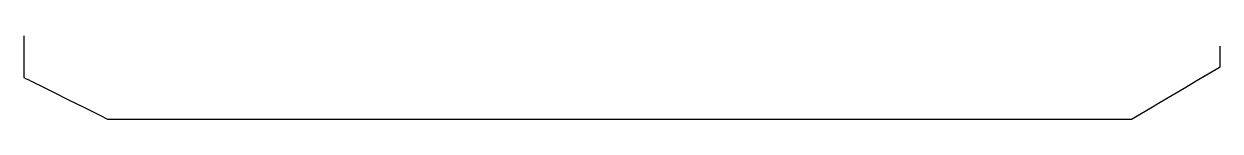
# Model space of a CAD drawing. Header units: metres. Extents: x 0 to 500, y 0 to 35.
import ezdxf

# ---------------------------------------------------------------- set-up
doc = ezdxf.new("R2010")
doc.units = ezdxf.units.M

msp = doc.modelspace()

# ---------------------------------------------------------------- linework, layer by layer
for p, q in [((0, 35), (0, 29.167)), ((500, 26.333), (500, 30.667)), ((0, 29.167), (0, 23.333)), ((500, 22), (500, 26.333)), ((0, 23.333), (0, 17.5)), ((495, 19.03), (496.667, 20.02)), ((496.667, 20.02), (498.333, 21.01)), ((498.333, 21.01), (500, 22)), ((500, 22), (500, 22)), ((0, 17.5), (0, 17.5)), ((0, 17.5), (1, 17)), ((1, 17), (2, 16.5)), ((2, 16.5), (3, 16)), ((3, 16), (3, 16)), ((3, 16), (4, 15.5)), ((4, 15.5), (5, 15)), ((5, 15), (6, 14.5)), ((485, 13.08), (490, 16.05)), ((490, 16.05), (491.667, 17.043)), ((491.667, 17.043), (493.333, 18.037)), ((493.333, 18.037), (495, 19.03)), ((495, 19.03), (495, 19.03)), ((6, 14.5), (6, 14.5)), ((6, 14.5), (12.333, 11.333)), ((12.333, 11.333), (18.667, 8.167)), ((475, 7.14), (480, 10.11)), ((480, 10.11), (485, 13.08)), ((18.667, 8.167), (25, 5)), ((25, 5), (28.333, 3.333)), ((471, 4.76), (475, 7.14)), ((28.333, 3.333), (31.667, 1.667)), ((31.667, 1.667), (35, 0)), ((35, 0), (35, 0)), ((35, 0), (35, 0)), ((35, 0), (35, 0)), ((35, 0), (35, 0)), ((35, 0), (35, 0)), ((35, 0), (40, 0)), ((40, 0), (45, 0)), ((45, 0), (50, 0)), ((50, 0), (50, 0)), ((50, 0), (66.667, 0)), ((66.667, 0), (83.333, 0)), ((83.333, 0), (100, 0)), ((100, 0), (100, 0)), ((100, 0), (116.667, 0)), ((116.667, 0), (133.333, 0)), ((133.333, 0), (150, 0)), ((150, 0), (150, 0)), ((150, 0), (166.667, 0)), ((166.667, 0), (183.333, 0)), ((183.333, 0), (200, 0)), ((200, 0), (200, 0)), ((200, 0), (216.667, 0)), ((216.667, 0), (233.333, 0)), ((233.333, 0), (250, 0)), ((250, 0), (250, 0)), ((250, 0), (266.667, 0)), ((266.667, 0), (283.333, 0)), ((283.333, 0), (300, 0)), ((300, 0), (300, 0)), ((300, 0), (316.667, 0)), ((316.667, 0), (333.333, 0)), ((333.333, 0), (350, 0)), ((350, 0), (350, 0)), ((350, 0), (366.667, 0)), ((366.667, 0), (383.333, 0)), ((383.333, 0), (400, 0)), ((400, 0), (400, 0)), ((400, 0), (416.667, 0)), ((416.667, 0), (433.333, 0)), ((433.333, 0), (450, 0)), ((450, 0), (450, 0)), ((450, 0), (454.333, 0)), ((454.333, 0), (458.667, 0)), ((458.667, 0), (463, 0)), ((463, 0), (467, 2.38)), ((463, 0), (463, 0)), ((463, 0), (463, 0)), ((463, 0), (463, 0)), ((463, 0), (463, 0)), ((467, 2.38), (471, 4.76))]:
    msp.add_line(p, q)

doc.saveas('drawing.dxf')
